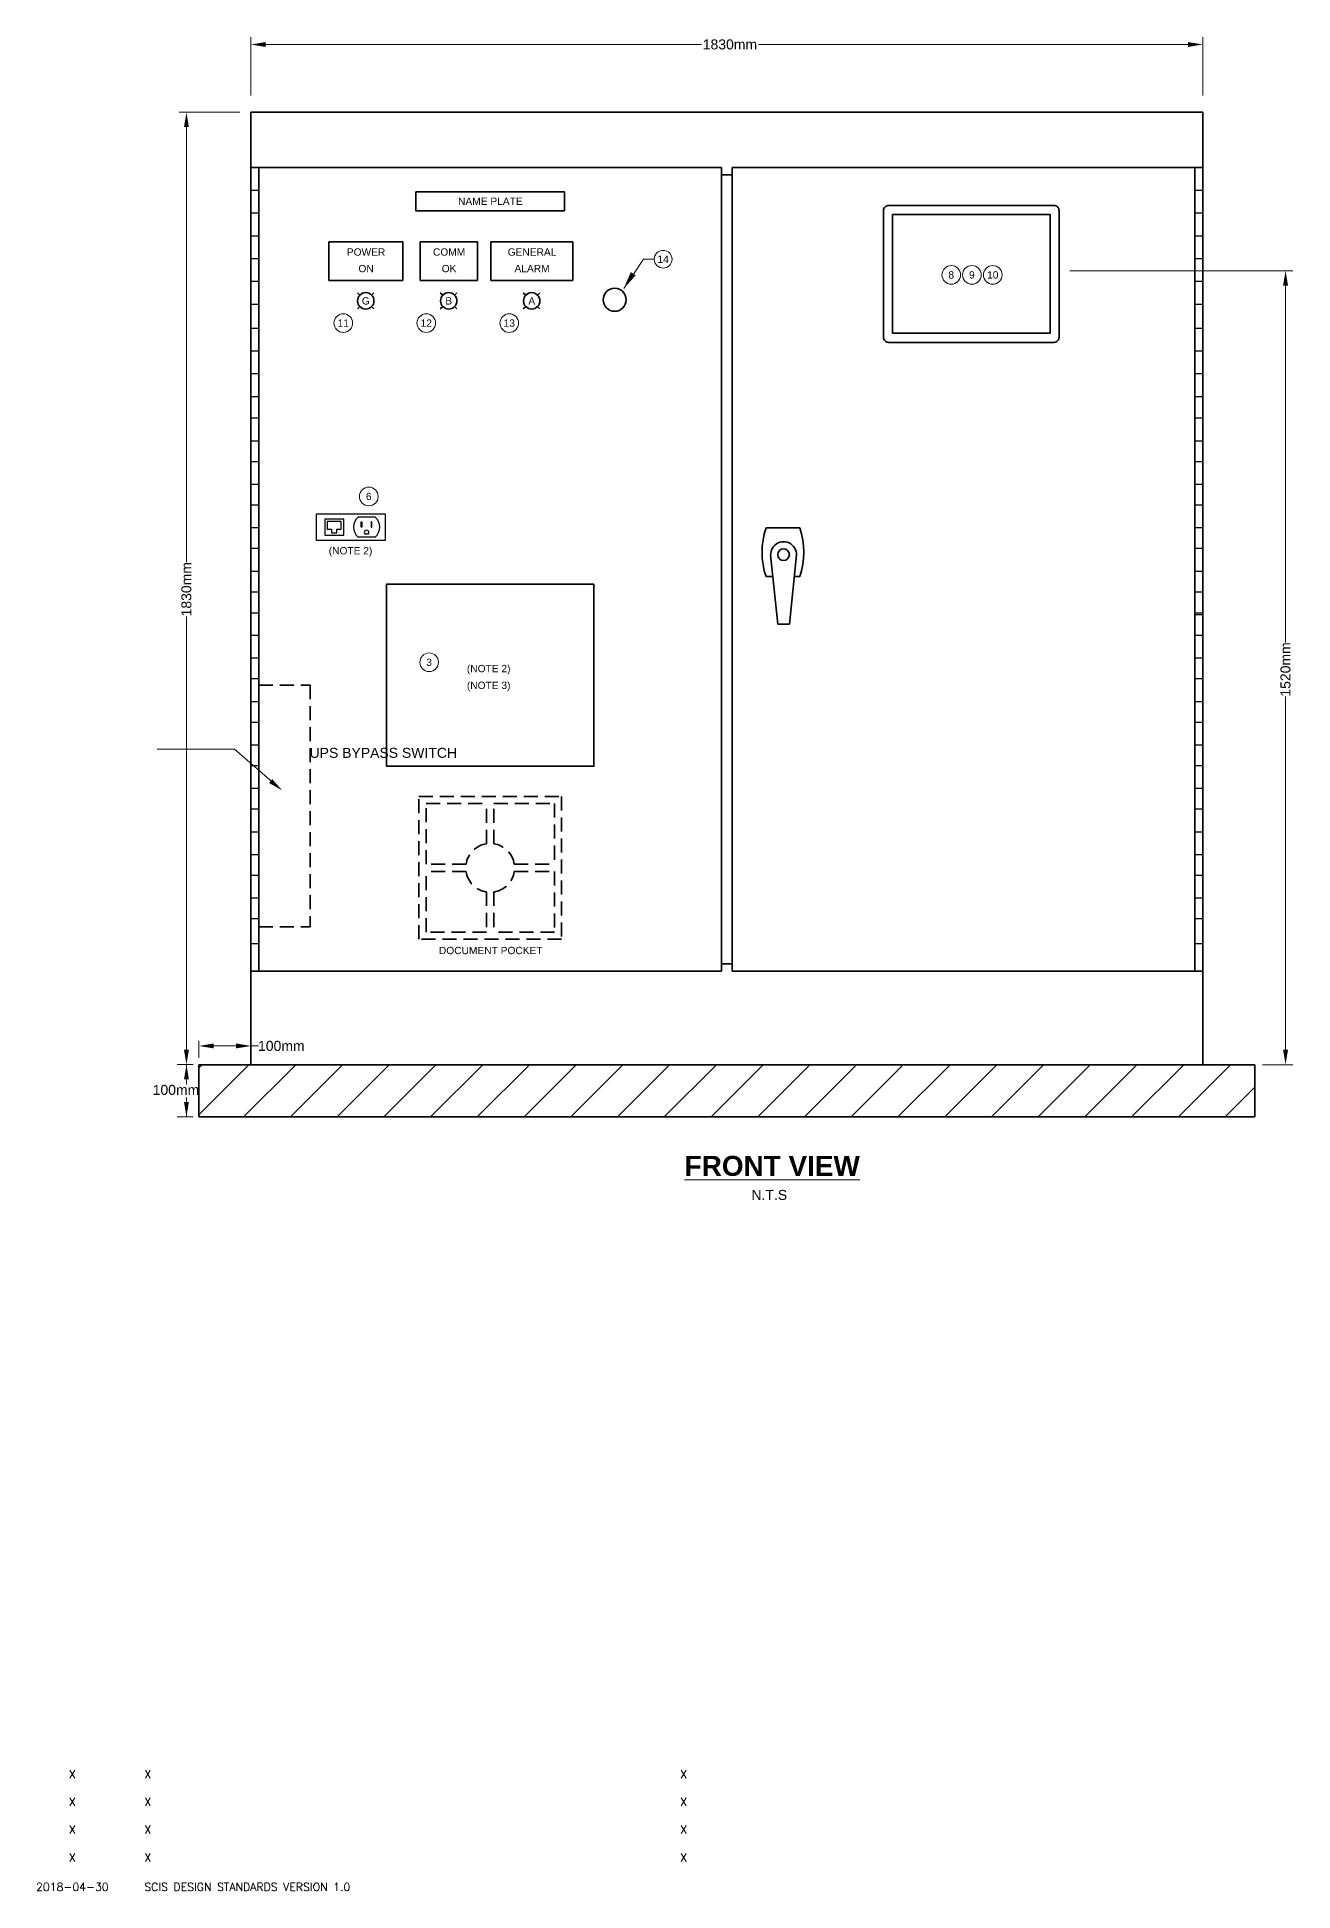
# Paper-space layout '2 DOOR PANEL LAYOUT - A1 Sheet' of a CAD drawing. Extents: x 50 to 825, y 22 to 486.
# Drawn here: x 50.2 to 364.2, y 22.5 to 485.8 of the extents above; entities that cross this region are included whole.
import ezdxf
from ezdxf.enums import TextEntityAlignment as Align

# ---------------------------------------------------------------- set-up
doc = ezdxf.new("R2010")
doc.units = 0
doc.linetypes.add('DASHED', pattern=[0.75, 0.5, -0.25])
doc.linetypes.add('HIDDEN', pattern=[0.375, 0.25, -0.125])
doc.layers.add('BOR-A1', color=7, linetype='Continuous')
for name, color, linetype, lineweight in [('N-ANNO-TEXT', 2, 'Continuous', 18), ('N-ANNO-TEXT-SUBT', 1, 'Continuous', 13), ('N-EQPM', 3, 'Continuous', 25), ('N-PANL', 4, 'Continuous', 35)]:
    doc.layers.add(name, color=color, linetype=linetype, lineweight=lineweight)
doc.styles.add('_CGS_2-5_NOTES', font='arial.ttf', dxfattribs={"height": 2.5})
doc.styles.add('_CGS_5-0_HEADING', font='arialbd.ttf', dxfattribs={"height": 5})
doc.styles.add('STD2-0', font='simplex.shx', dxfattribs={"height": 2})
doc.styles.add('T1_2_5', font='arial.ttf', dxfattribs={"height": 2.5})

# ---------------------------------------------------------------- blocks, each defined once
blk = doc.blocks.new('CGS A1 REV ATT')
at = {"layer": 'BOR-A1', "color": 1, "style": 'STD2-0'}
for tag, p in [('R5-DATE', (58.99, 50.62)), ('R5-BY', (211.87, 50.62)), ('R4-DATE', (58.99, 43.7)), ('R4-BY', (211.87, 43.7)), ('R3-DATE', (58.99, 36.78)), ('R3-BY', (211.87, 36.78)), ('R2-DATE', (58.99, 29.86)), ('R2-BY', (211.87, 29.86)), ('R1-DATE', (58.99, 22.46)), ('R1-BY', (211.87, 22.46))]:
    blk.add_attdef(tag, text='', height=2, dxfattribs=at).set_placement(p, align=Align.CENTER)
for tag, p in [('R5-DESC', (76.99, 50.62)), ('R4-DESC', (76.99, 43.7)), ('R3-DESC', (76.99, 36.78)), ('R2-DESC', (76.99, 29.86)), ('R1-DESC', (76.99, 22.46))]:
    blk.add_attdef(tag, p, '', height=2, dxfattribs=at)

psp = doc.layouts.new('2 DOOR PANEL LAYOUT - A1 Sheet')

# ---------------------------------------------------------------- linework, layer by layer
at = {"layer": 'N-ANNO-TEXT'}
for p, q in [((103.65, 471.19), (103.65, 485.82)), ((105.51, 483.97), (216.31, 483.97)), ((339.84, 483.97), (230.54, 483.97)), ((341.69, 471.19), (341.69, 485.82)), ((100.89, 467.02), (85.67, 467.02)), ((87.52, 465.17), (87.52, 354.61)), ((196.88, 423), (201.8, 430.29)), ((201.8, 430.29), (204.5, 430.29)), ((308.42, 427.43), (364.22, 427.43)), ((362.37, 425.58), (362.37, 334.53)), ((87.52, 230.84), (87.52, 340.98)), ((362.37, 230.84), (362.37, 320.98)), ((90.64, 234.93), (90.64, 230.68)), ((92.49, 233.66), (101.8, 233.66)), ((103.65, 233.66), (105.51, 233.66)), ((87.52, 228.98), (87.52, 224)), ((87.52, 215.97), (87.52, 220.75))]:
    psp.add_line(p, q, dxfattribs=at)
at = {"layer": 'N-ANNO-TEXT', "ltscale": 10}
for p, q in [((89.2, 228.99), (85.2, 228.99)), ((364.22, 228.98), (356.6, 228.98)), ((89.2, 215.97), (85.2, 215.97))]:
    psp.add_line(p, q, dxfattribs=at)
at = {"layer": 'N-ANNO-TEXT'}
psp.add_lwpolyline([(109.6, 299.13), (99.56, 307.87), (80.2, 307.87)], dxfattribs=at)
for centre, radius in [((206.73, 430.29), 2.22), ((278.78, 426.38), 2.33), ((283.94, 426.38), 2.33), ((289.16, 426.38), 2.33), ((126.74, 414.33), 2.33), ((147.49, 414.33), 2.33), ((168.25, 414.33), 2.33), ((133.11, 371), 2.33), ((148.21, 329.56), 2.33)]:
    psp.add_circle(centre, radius, dxfattribs=at)
for points in [[(107.36, 484.58), (107.36, 483.35), (103.65, 483.97)], [(337.98, 483.35), (337.98, 484.58), (341.69, 483.97)], [(88.14, 463.31), (86.9, 463.31), (87.52, 467.02)], [(199.87, 426.27), (196.88, 423), (198.65, 427.07)], [(361.75, 423.72), (362.99, 423.72), (362.37, 427.43)], [(108.2, 299.38), (108.98, 300.34), (111.48, 297.53)], [(86.9, 232.69), (88.14, 232.69), (87.52, 228.98)], [(94.35, 234.28), (94.35, 233.05), (90.64, 233.66)], [(99.94, 233.05), (99.94, 234.28), (103.65, 233.66)], [(361.75, 232.69), (362.99, 232.69), (362.37, 228.98)], [(88.14, 225.28), (86.9, 225.28), (87.52, 228.98)], [(86.9, 219.68), (88.14, 219.68), (87.52, 215.97)]]:
    psp.add_solid(points, dxfattribs=at)
at = {"layer": 'N-EQPM'}
for p, q in [((119.98, 366.61), (119.98, 360.06)), ((137.3, 366.61), (119.98, 366.61)), ((137.3, 360.06), (137.3, 366.61)), ((134.68, 365.85), (130.45, 365.85)), ((131.22, 364.69), (131.41, 364.69)), ((131.22, 363.34), (131.22, 364.69)), ((131.41, 363.34), (131.22, 363.34)), ((131.41, 364.69), (131.41, 363.34)), ((133, 361.6), (132.13, 361.6)), ((133.72, 364.69), (133.72, 363.34)), ((133.92, 364.69), (133.72, 364.69)), ((133.72, 363.34), (133.92, 363.34)), ((133.92, 363.34), (133.92, 364.69)), ((119.98, 360.06), (137.3, 360.06)), ((126.17, 360.06), (137.3, 360.06)), ((134.68, 360.83), (130.45, 360.83))]:
    psp.add_line(p, q, dxfattribs=at)
at = {"layer": 'N-EQPM', "linetype": 'HIDDEN', "ltscale": 120}
for p, q in [((105.6, 341.82), (103.65, 341.82)), ((341.66, 341.82), (339.71, 341.82))]:
    psp.add_line(p, q, dxfattribs=at)
at = {"layer": 'N-EQPM', "linetype": 'Continuous'}
for points in [[(103.65, 447.55), (105.6, 447.55)], [(339.71, 447.55), (341.66, 447.55)], [(103.65, 441.86), (105.6, 441.86)], [(339.71, 441.86), (341.66, 441.86)], [(103.65, 436.16), (105.6, 436.16)], [(339.71, 436.16), (341.66, 436.16)], [(103.65, 430.47), (105.6, 430.47)], [(339.71, 430.47), (341.66, 430.47)], [(103.65, 424.78), (105.6, 424.78)], [(339.71, 424.78), (341.66, 424.78)], [(103.65, 419.09), (105.6, 419.09)], [(339.71, 419.09), (341.66, 419.09)], [(103.65, 413.08), (105.6, 413.08)], [(339.71, 413.08), (341.66, 413.08)], [(103.65, 407.39), (105.6, 407.39)], [(339.71, 407.39), (341.66, 407.39)], [(103.65, 401.7), (105.6, 401.7)], [(339.71, 401.7), (341.66, 401.7)], [(103.65, 396), (105.6, 396)], [(339.71, 396), (341.66, 396)], [(103.65, 390.62), (105.6, 390.62)], [(339.71, 390.62), (341.66, 390.62)], [(103.65, 384.93), (105.6, 384.93)], [(339.71, 384.93), (341.66, 384.93)], [(103.65, 379.76), (105.6, 379.76)], [(339.71, 379.76), (341.66, 379.76)], [(103.65, 374.07), (105.6, 374.07)], [(339.71, 374.07), (341.66, 374.07)], [(103.65, 368.9), (105.6, 368.9)], [(339.71, 368.9), (341.66, 368.9)], [(103.65, 363.21), (105.6, 363.21)], [(339.71, 363.21), (341.66, 363.21)], [(103.65, 358.05), (105.6, 358.05)], [(339.71, 358.05), (341.66, 358.05)], [(103.65, 352.35), (105.6, 352.35)], [(339.71, 352.35), (341.66, 352.35)], [(103.65, 347.19), (105.6, 347.19)], [(339.71, 347.19), (341.66, 347.19)], [(339.71, 341.5), (341.66, 341.5)], [(103.65, 336.33), (105.6, 336.33)], [(339.71, 336.33), (341.66, 336.33)], [(103.65, 330.64), (105.6, 330.64)], [(339.71, 330.64), (341.66, 330.64)], [(103.65, 325.47), (105.6, 325.47)], [(339.71, 325.47), (341.66, 325.47)], [(103.65, 319.78), (105.6, 319.78)], [(339.71, 319.78), (341.66, 319.78)], [(103.65, 314.62), (105.6, 314.62)], [(339.71, 314.62), (341.66, 314.62)], [(103.65, 308.92), (105.6, 308.92)], [(339.71, 308.92), (341.66, 308.92)], [(103.65, 303.76), (105.6, 303.76)], [(339.71, 303.76), (341.66, 303.76)], [(103.65, 298.06), (105.6, 298.06)], [(339.71, 298.06), (341.66, 298.06)], [(103.65, 292.9), (105.6, 292.9)], [(339.71, 292.9), (341.66, 292.9)], [(103.65, 287.21), (105.6, 287.21)], [(339.71, 287.21), (341.66, 287.21)], [(103.65, 281.51), (105.6, 281.51)], [(339.71, 281.51), (341.66, 281.51)], [(103.65, 276.35), (105.6, 276.35)], [(339.71, 276.35), (341.66, 276.35)], [(103.65, 270.66), (105.6, 270.66)], [(339.71, 270.66), (341.66, 270.66)], [(103.65, 265.49), (105.6, 265.49)], [(339.71, 265.49), (341.66, 265.49)], [(103.65, 259.27), (105.6, 259.27)], [(339.71, 259.27), (341.66, 259.27)]]:
    psp.add_lwpolyline(points, dxfattribs=at)
at = {"layer": 'N-EQPM'}
psp.add_lwpolyline([(126.84, 361.35), (126.84, 365.32), (122.15, 365.32), (122.15, 361.35)], close=True, dxfattribs=at)
for points in [[(125.14, 362.86), (126.2, 362.86), (126.2, 364.74), (122.67, 364.74), (122.67, 362.86), (123.77, 362.86)], [(123.77, 362.86), (123.77, 361.88), (125.14, 361.88), (125.14, 362.86)]]:
    psp.add_lwpolyline(points, dxfattribs=at)
for centre, radius, start, end in [((132.57, 363.34), 3.28, 130.1192, 229.8808), ((132.57, 361.98), 0.579, 318.1897, 221.8103), ((132.57, 363.34), 3.28, 310.1192, 49.8808)]:
    psp.add_arc(centre, radius, start, end, dxfattribs=at)
at = {"layer": 'N-PANL'}
for p, q in [((341.69, 467.02), (103.65, 467.02)), ((103.65, 467.02), (103.65, 228.98)), ((341.69, 467.02), (341.69, 228.98)), ((105.6, 252.35), (105.6, 453.24)), ((221.36, 453.24), (105.6, 453.24)), ((221.36, 453.24), (221.36, 252.35)), ((221.36, 451.38), (223.96, 451.38)), ((339.71, 453.24), (223.96, 453.24)), ((223.96, 453.24), (223.96, 252.35)), ((339.71, 453.24), (339.71, 252.35)), ((141.6, 434.68), (123.14, 434.68)), ((123.14, 434.68), (123.14, 424.94)), ((141.6, 424.94), (141.6, 434.68)), ((160.3, 434.68), (145.95, 434.68)), ((145.95, 434.68), (145.95, 424.94)), ((160.3, 424.94), (160.3, 434.68)), ((184.12, 434.68), (163.62, 434.68)), ((163.62, 434.68), (163.62, 424.94)), ((184.12, 424.94), (184.12, 434.68)), ((123.14, 424.94), (141.6, 424.94)), ((130.86, 421.34), (130.26, 421.93)), ((133.82, 421.34), (134.42, 421.93)), ((145.95, 424.94), (160.3, 424.94)), ((151.61, 421.34), (151.01, 421.93)), ((154.57, 421.34), (155.17, 421.93)), ((163.62, 424.94), (184.12, 424.94)), ((172.36, 421.34), (171.76, 421.93)), ((175.32, 421.34), (175.92, 421.93)), ((130.26, 417.87), (130.85, 418.45)), ((134.42, 417.87), (133.83, 418.45)), ((151.01, 417.87), (151.6, 418.45)), ((155.17, 417.87), (154.58, 418.45)), ((171.76, 417.87), (172.35, 418.45)), ((175.92, 417.87), (175.33, 418.45)), ((233.61, 356.45), (235.39, 339.09)), ((240.07, 356.45), (238.29, 339.09)), ((235.39, 339.09), (238.29, 339.09)), ((221.36, 252.35), (103.65, 252.35)), ((221.36, 254.21), (223.96, 254.21)), ((341.69, 252.35), (223.96, 252.35)), ((103.65, 228.98), (90.64, 228.98)), ((90.64, 228.98), (90.64, 215.97)), ((90.64, 228.15), (91.48, 228.98)), ((90.64, 216.46), (103.16, 228.98)), ((101.82, 215.96), (114.85, 228.98)), ((103.65, 228.98), (341.69, 228.98)), ((103.65, 228.98), (341.66, 228.98)), ((113.51, 215.96), (126.54, 228.98)), ((125.2, 215.96), (138.23, 228.98)), ((136.89, 215.96), (149.91, 228.98)), ((148.57, 215.96), (161.6, 228.98)), ((160.26, 215.96), (173.29, 228.98)), ((171.95, 215.96), (184.97, 228.98)), ((183.64, 215.96), (196.66, 228.98)), ((195.32, 215.96), (208.35, 228.98)), ((207.01, 215.96), (220.04, 228.98)), ((218.7, 215.96), (231.72, 228.98)), ((230.39, 215.96), (243.41, 228.98)), ((242.07, 215.96), (255.1, 228.98)), ((253.76, 215.96), (266.79, 228.98)), ((265.45, 215.96), (278.47, 228.98)), ((277.14, 215.96), (290.16, 228.98)), ((288.82, 215.96), (301.85, 228.98)), ((300.51, 215.96), (313.54, 228.98)), ((312.2, 215.96), (325.22, 228.98)), ((323.89, 215.96), (336.91, 228.98)), ((335.57, 215.96), (348.6, 228.98)), ((341.66, 228.98), (354.68, 228.98)), ((354.68, 228.98), (354.68, 215.97)), ((347.26, 215.96), (354.68, 223.38)), ((90.64, 215.97), (354.68, 215.97))]:
    psp.add_line(p, q, dxfattribs=at)
at = {"layer": 'N-PANL', "linetype": 'DASHED', "ltscale": 7}
for p, q in [((105.6, 323.86), (118.43, 323.86)), ((118.43, 323.86), (118.43, 263.43)), ((162.59, 284.21), (162.59, 294.22)), ((164.37, 284.21), (164.37, 294.22)), ((157.45, 279.06), (147.44, 279.06)), ((169.51, 279.06), (179.53, 279.06)), ((157.45, 277.28), (147.44, 277.28)), ((169.51, 277.28), (179.53, 277.28)), ((162.59, 272.14), (162.59, 262.13)), ((164.37, 272.14), (164.37, 262.13)), ((105.6, 263.43), (118.43, 263.43))]:
    psp.add_line(p, q, dxfattribs=at)
at = {"layer": 'N-PANL'}
for points in [[(103.65, 453.24), (105.6, 453.24)], [(341.66, 453.24), (339.71, 453.24)], [(232.46, 363.12), (240.89, 363.12)], [(234.17, 350.96), (232.46, 350.96)], [(240.89, 350.96), (240.89, 350.96), (239.51, 350.96)]]:
    psp.add_lwpolyline(points, dxfattribs=at)
for points in [[(144.88, 447.12), (182.08, 447.12), (182.08, 442.43), (144.88, 442.43)], [(264.09, 441.48), (303.49, 441.48), (303.49, 411.78), (264.09, 411.78)], [(189.4, 349.12), (137.56, 349.12), (137.56, 303.55), (189.4, 303.55)]]:
    psp.add_lwpolyline(points, close=True, dxfattribs=at)
psp.add_lwpolyline([(305.74, 442.46), (305.74, 410.8, -0.414214), (304.44, 409.5), (263.14, 409.5, -0.414214), (261.83, 410.8), (261.83, 442.46, -0.414214), (263.14, 443.76), (304.44, 443.76, -0.414214), (305.74, 442.46, -1.153339)], format="xyb", dxfattribs=at)
at = {"layer": 'N-PANL', "linetype": 'DASHED', "ltscale": 7}
psp.add_lwpolyline([(145.65, 296), (181.31, 296), (181.31, 260.34), (145.65, 260.34)], close=True, dxfattribs=at)
for points in [[(147.44, 279.06), (147.44, 294.22), (162.59, 294.22)], [(164.37, 294.22), (179.53, 294.22), (179.53, 279.06)], [(162.59, 262.13), (147.44, 262.13), (147.44, 277.28)], [(179.53, 277.28), (179.53, 262.13), (164.37, 262.13)]]:
    psp.add_lwpolyline(points, dxfattribs=at)
at = {"layer": 'N-PANL'}
for centre, radius in [((132.37, 419.89), 2.05), ((153.12, 419.89), 2.05), ((173.87, 419.89), 2.05), ((194.62, 420.16), 2.87), ((236.84, 356.45), 1.45)]:
    psp.add_circle(centre, radius, dxfattribs=at)
for centre, radius, start, end in [((250.64, 357.04), 19.17, 161.5002, 198.4998), ((222.72, 357.04), 19.17, 341.5002, 18.4998), ((236.84, 356.45), 3.23, 348.2379, 191.7621)]:
    psp.add_arc(centre, radius, start, end, dxfattribs=at)
at = {"layer": 'N-PANL', "linetype": 'DASHED', "ltscale": 7}
for start, end in [(98.4039, 171.5961), (8.4039, 81.5961), (188.4039, 261.5961), (278.4039, 351.5961)]:
    psp.add_arc((163.48, 278.17), 6.1, start, end, dxfattribs=at)

# ---------------------------------------------------------------- block references
psp.add_blockref('CGS A1 REV ATT', (0, 0)).add_auto_attribs({'R1-DATE': '2018-04-30', 'R1-DESC': 'SCIS DESIGN STANDARDS VERSION 1.0', 'R2-DATE': 'X', 'R2-DESC': 'X', 'R2-BY': 'X', 'R3-DATE': 'X', 'R3-DESC': 'X', 'R3-BY': 'X', 'R4-DATE': 'X', 'R4-DESC': 'X', 'R4-BY': 'X', 'R5-DATE': 'X', 'R5-DESC': 'X', 'R5-BY': 'X'})

# ---------------------------------------------------------------- texts
at = {"layer": 'N-ANNO-TEXT', "style": 'T1_2_5'}
for s, height, p in [('NAME PLATE', 1.825, (163.52, 444.77)), ('POWER', 1.825, (132.44, 432.1)), ('COMM', 1.825, (153.2, 432.1)), ('GENERAL', 1.825, (173.95, 432.1)), ('14', 1.825, (206.73, 430.29)), ('ON', 1.825, (132.44, 427.96)), ('OK', 1.825, (153.2, 427.96)), ('ALARM', 1.825, (173.95, 427.96)), ('8', 1.82, (278.78, 426.38)), ('9', 1.82, (283.94, 426.38)), ('10', 1.825, (289.16, 426.38)), ('11', 1.825, (126.74, 414.33)), ('12', 1.825, (147.49, 414.33)), ('13', 1.825, (168.25, 414.33)), ('6', 1.82, (133.11, 371)), ('(NOTE 2)', 1.825, (128.56, 357.45)), ('3', 1.82, (148.21, 329.56)), ('(NOTE 2)', 1.825, (163.1, 327.99)), ('(NOTE 3)', 1.825, (163.1, 323.79)), ('DOCUMENT POCKET', 1.825, (163.62, 257.52))]:
    psp.add_text(s, height=height, dxfattribs=at).set_placement(p, align=Align.MIDDLE_CENTER)
at = {"layer": 'N-ANNO-TEXT', "char_height": 2.5, "attachment_point": 5, "style": '_CGS_2-5_NOTES'}
for s, insert in [('1830mm', (223.43, 483.97)), ('100mm', (111.25, 233.66)), ('100mm', (84.9, 222.66))]:
    psp.add_mtext(s, dxfattribs=dict(at, insert=insert))
at = {"layer": 'N-ANNO-TEXT', "char_height": 2.5, "attachment_point": 5, "rotation": 90, "style": '_CGS_2-5_NOTES'}
for s, insert in [('1830mm', (87.52, 347.81)), ('1520mm', (362.37, 327.76))]:
    psp.add_mtext(s, dxfattribs=dict(at, insert=insert))
at = {"layer": 'N-ANNO-TEXT', "char_height": 2.5, "style": '_CGS_2-5_NOTES'}
for s, insert, width, attachment_point in [('\\A1;UPS BYPASS SWITCH', (155.18, 308.17), 106.1222, 3), ('\\pi75.39136;N.T.S', (153.42, 197.68), 159.2599, 1)]:
    psp.add_mtext(s, dxfattribs=dict(at, insert=insert, width=width, attachment_point=attachment_point))
at = {"layer": 'N-ANNO-TEXT', "style": 'T1_2_5'}
for tag, p in [('G', (132.37, 419.89)), ('B', (153.12, 419.89)), ('A', (173.87, 419.89))]:
    psp.add_attdef(tag, text='R', height=1.82, dxfattribs=at).set_placement(p, align=Align.MIDDLE)
at = {"layer": 'N-ANNO-TEXT-SUBT', "insert": (234.01, 203.65), "char_height": 5, "width": 191.8047, "attachment_point": 5, "style": '_CGS_5-0_HEADING'}
psp.add_mtext('{\\LFRONT VIEW}', dxfattribs=at)

doc.saveas('drawing.dxf')
